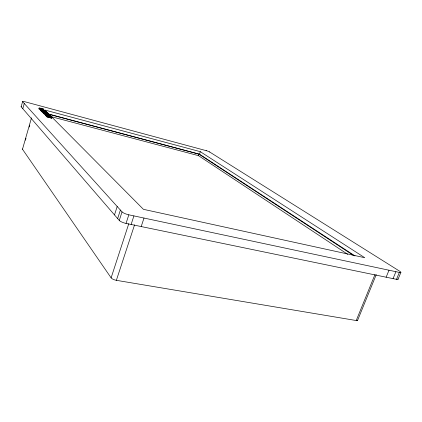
<?xml version="1.0" encoding="UTF-8"?>
<svg xmlns="http://www.w3.org/2000/svg" width="422" height="422" viewBox="0 0 422 422"><rect width="100%" height="100%" fill="white"/><g stroke="black" fill="none" stroke-linecap="round" stroke-linejoin="round"><path stroke-width="0.63" d="M397.819 278.831A4.816 0.902 22.2 0 1 396.48 279.343L126.025 223.417A5.581 1.408 17.8 0 1 119.268 220.448L21.147 106.787L22.614 101.612A3.35 0.448 16.8 0 1 25.204 101.839L206.405 150.707M22.777 108.734L24.26 103.495L22.614 101.612M357.592 320.087A3.83 0.981 23.2 0 1 356.231 320.53L116.366 280.324A4.357 1.445 17.8 0 1 111.113 277.845L22.487 149.24L31.502 117.854M25.436 140.183L25.979 138.305M29.213 127.038L29.756 125.16M39.599 108.765L39.768 108.19L40.232 108.312L41.266 109.377L39.768 108.19M40.232 108.312L40.069 108.892L40.755 109.599M40.707 108.923L40.871 108.349C36.424 106.555 40.802 110.163 42.279 109.783L42.11 110.364M41.15 110.364L41.319 109.783L41.789 109.91L42.844 110.991L41.319 109.783M41.789 109.91L41.62 110.49L42.327 111.213M42.585 111.698L41.472 111.403L41.641 110.812L40.375 109.472L42.432 109.942L43.867 111.408L43.693 111.994M43.603 113.196L41.636 111.566L41.804 110.981L42.717 111.223L44.458 112.648L43.197 111.355L43.028 111.941M42.263 110.522L42.432 109.942M42.2 111.45L42.369 110.865M42.511 110.469L42.675 109.889L41.266 108.454L43.44 109.034L43.455 109.799L43.44 109.034M42.717 111.223L42.548 111.809L41.636 111.566M43.556 110.786L43.387 111.371L44.099 112.099L44.268 111.513L43.556 110.786L45.022 110.633L45.391 111.012L45.223 111.593L44.853 111.213M45.244 114.889L43.239 113.228L43.408 112.637L44.331 112.885L46.098 114.33L44.816 113.012L44.642 113.608M43.862 112.162L44.03 111.577L43.197 111.355M43.804 113.107L43.978 112.516M44.51 110.865L44.679 110.29L43.313 109.92L42.269 108.86L43.624 109.224M44.431 111.682L44.263 112.268L45.724 113.766L45.892 113.175L44.431 111.682L47.016 113.328L45.734 112.025L46.636 112.268L47.96 113.639L45.892 113.175M44.695 111.055L44.679 110.29M44.331 112.885L44.157 113.476L43.239 113.228M45.318 113.655L45.486 113.064L44.03 111.577M45.481 113.829L45.655 113.238L44.816 113.012M45.439 114.8L45.613 114.204M46.061 113.344L45.892 113.935L47.38 115.464L47.554 114.868L46.061 113.344L48.683 115.016L47.375 113.692L47.201 114.283L48.076 115.169M46.304 112.69L46.283 111.909L44.474 111.102L45.391 111.012M51.88 117.564L46.61 115.945L51.88 117.564L51.7 118.165L46.816 116.825L46.436 116.551L46.547 115.844L45.244 114.499L50.007 115.675L50.033 116.472M46.969 115.354L47.143 114.758L45.655 113.238M50.519 116.963L50.693 116.361L46.684 115.301L46.209 114.816L50.207 115.876M50.719 117.168L50.693 116.361M51.204 117.659L51.384 117.058L47.359 115.997L46.879 115.507L198.493 155.66L347.696 254.318M114.489 214.914L117.189 206.5M117.654 218.58L120.397 210.061M119.268 220.448L122.037 211.876L24.26 103.495M126.025 223.417L128.826 214.819L399.349 272.422A4.827 0.86 22 0 0 399.813 271.299L209.512 151.904M111.113 277.845L128.763 223.744M131.115 224.478L133.911 215.911M116.366 280.324L134.56 224.863M141.185 226.582L143.992 218.079M198.493 155.66L198.994 154.188L48.562 114.193M355.018 255.954L199.479 154.162L200.323 151.677L44.88 110.042L143.427 209.328L364.761 257.721L200.323 151.677M356.231 320.53L374.947 274.622M357.592 320.367L376.255 274.638M386.135 277.207L389.01 270.222M393.051 278.636L395.92 271.694M396.48 279.343L399.349 272.422M398.03 279.29L400.895 272.39M45.286 115.085L46.61 116.567M39.056 108.486C37.864 108.306 40.354 110.274 40.992 110.063M40.607 110.084L40.232 110.031L41.472 111.403M48.519 115.765L49.073 115.902M47.18 115.718L49.464 116.319M51.41 117.87L46.984 116.694M45.486 113.064L43.176 112.363L41.804 110.981M47.375 113.692L48.287 113.935L49.638 115.333L47.554 114.868M48.53 114.014L199.479 154.162M47.143 114.758L44.811 114.051L43.408 112.637M206.047 150.612L206.722 150.802A2.674 0.332 18.8 0 1 209.333 151.804L209.681 152.01M42.675 109.889L44.864 110.474M41.641 110.812L43.867 111.408M44.268 111.513L46.478 112.104M46.805 116.704L51.7 118.165M46.652 115.902L51.584 117.269L51.384 117.058M198.994 154.188L353.483 255.458M40.871 108.349L42.279 109.783M22.487 149.24A2.727 0.527 16.1 0 1 22.603 148.987M128.826 214.819A5.591 1.34 17.9 0 1 122.037 211.876M21.147 106.787A3.344 0.469 16.7 0 1 21.29 106.576"/></g></svg>
